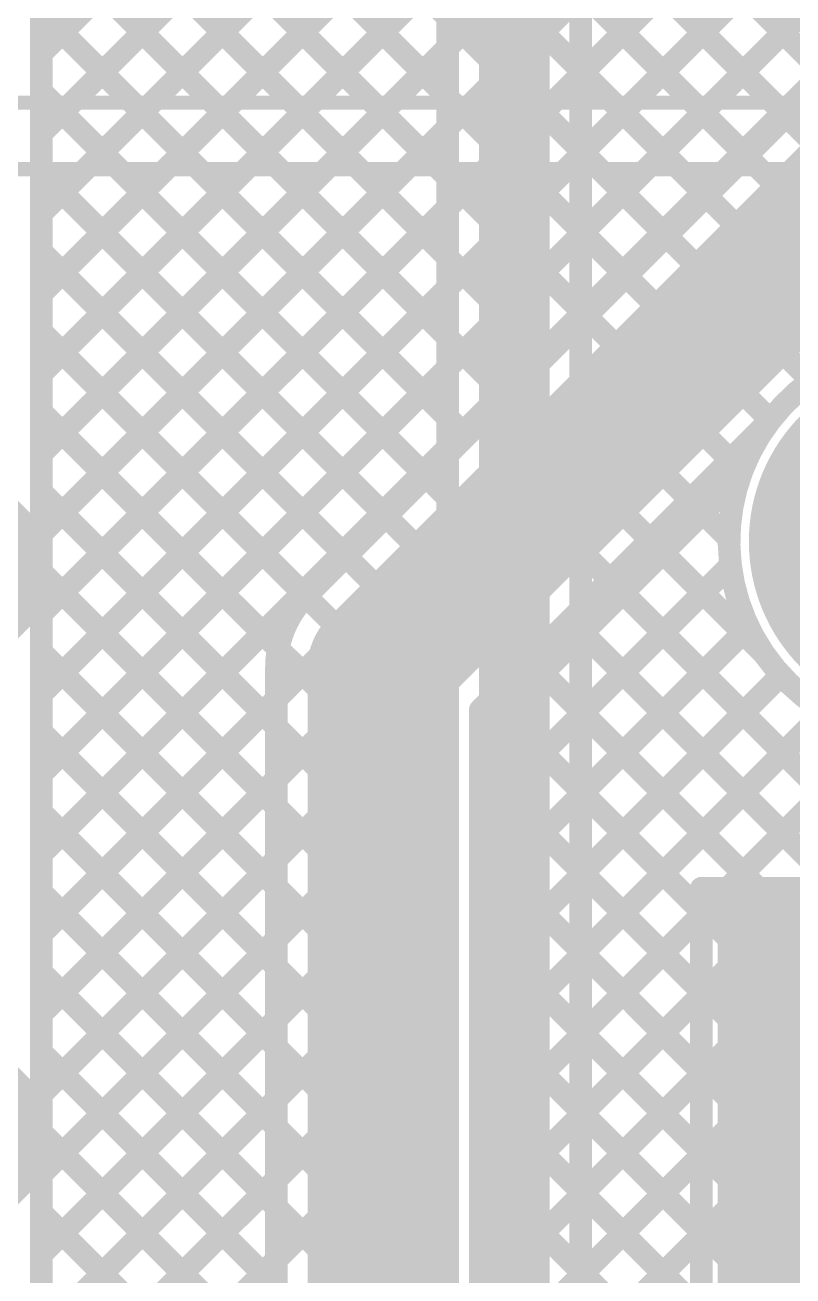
# Model space of a CAD drawing. Header units: millimetres. Extents: x 0 to 214, y 0 to 214.
# Drawn here: x 0.0482 to 0.3195, y 1.2172 to 1.6591 of the extents above; entities that cross this region are included whole.
import ezdxf

# ---------------------------------------------------------------- set-up
doc = ezdxf.new("R2010")
doc.units = ezdxf.units.MM
doc.header["$MEASUREMENT"] = 0
for name, color, linetype in [('BottomLayer', 5, 'Continuous'), ('BottomSolder', 6, 'Continuous'), ('MultiLayer', 9, 'Continuous'), ('TopLayer', 1, 'Continuous'), ('TopOverlay', 2, 'Continuous'), ('TopSolder', 216, 'Continuous')]:
    doc.layers.add(name, color=color, linetype=linetype)

# ---------------------------------------------------------------- blocks, each defined once
blk = doc.blocks.new('TBP01R1_508_02BE_97')
at = {"layer": 'TopOverlay', "const_width": 0.005}
blk.add_lwpolyline([(-0.2315, 0.3937), (-0.2315, -0.07874)], dxfattribs=at)
blk = doc.blocks.new('TBP01R1_508_02BE_98')
at = {"layer": 'BottomLayer'}
blk.add_hatch(color=5, dxfattribs=at).paths.add_polyline_path([(-0.15906, 0.05906), (-0.04094, 0.05906), (-0.04094, -0.05906), (-0.15906, -0.05906)])
h = blk.add_hatch(color=5, dxfattribs=at)
edge = h.paths.add_edge_path()
edge.add_arc((0.1, 0), 0.05906, 0, 360)
at = {"layer": 'BottomSolder'}
blk.add_hatch(color=6, dxfattribs=at).paths.add_polyline_path([(-0.16306, 0.06306), (-0.03694, 0.06306), (-0.03694, -0.06306), (-0.16306, -0.06306)])
h = blk.add_hatch(color=6, dxfattribs=at)
edge = h.paths.add_edge_path()
edge.add_arc((0.1, 0), 0.06306, 0, 360)
at = {"layer": 'MultiLayer'}
blk.add_hatch(color=9, dxfattribs=at).paths.add_polyline_path([(-0.15906, 0.05906), (-0.04094, 0.05906), (-0.04094, -0.05906), (-0.15906, -0.05906)])
h = blk.add_hatch(color=9, dxfattribs=at)
edge = h.paths.add_edge_path()
edge.add_arc((0.1, 0), 0.05906, 0, 360)
at = {"layer": 'TopLayer'}
blk.add_hatch(color=1, dxfattribs=at).paths.add_polyline_path([(-0.15906, 0.05906), (-0.04094, 0.05906), (-0.04094, -0.05906), (-0.15906, -0.05906)])
h = blk.add_hatch(color=1, dxfattribs=at)
edge = h.paths.add_edge_path()
edge.add_arc((0.1, 0), 0.05906, 0, 360)
at = {"layer": 'TopSolder'}
blk.add_hatch(color=216, dxfattribs=at).paths.add_polyline_path([(-0.16306, 0.06306), (-0.03694, 0.06306), (-0.03694, -0.06306), (-0.16306, -0.06306)])
h = blk.add_hatch(color=216, dxfattribs=at)
edge = h.paths.add_edge_path()
edge.add_arc((0.1, 0), 0.06306, 0, 360)
at = {"layer": 'TopOverlay'}
for points, const_width in [([(0.2315, 0.3937), (0.2315, -0.07874)], 0.005), ([(-0.145, 0.339), (-0.126, 0.32)], 0.01), ([(-0.075, 0.339), (-0.094, 0.32)], 0.01), ([(0.055, 0.339), (0.074, 0.32)], 0.01), ([(0.055, 0.339), (0.074, 0.32)], 0.01), ([(0.125, 0.339), (0.106, 0.32)], 0.01), ([(0.125, 0.339), (0.106, 0.32)], 0.01), ([(-0.126, 0.32), (-0.094, 0.32)], 0.01), ([(0.074, 0.32), (0.106, 0.32)], 0.01), ([(0.074, 0.32), (0.106, 0.32)], 0.01)]:
    blk.add_lwpolyline(points, dxfattribs=dict(at, const_width=const_width))
at = {"layer": 'TopOverlay', "const_width": 0.005}
for points in [[(-0.1285, 0.32, 1), (-0.1235, 0.32, 1)], [(-0.1285, 0.32, 1), (-0.1235, 0.32, 1)], [(-0.0965, 0.32, 1), (-0.0915, 0.32, 1)], [(-0.0965, 0.32, 1), (-0.0915, 0.32, 1)], [(0.0715, 0.32, 1), (0.0765, 0.32, 1)], [(0.0715, 0.32, 1), (0.0765, 0.32, 1)], [(0.0715, 0.32, 1), (0.0765, 0.32, 1)], [(0.0715, 0.32, 1), (0.0765, 0.32, 1)], [(0.1035, 0.32, 1), (0.1085, 0.32, 1)], [(0.1035, 0.32, 1), (0.1085, 0.32, 1)], [(0.1035, 0.32, 1), (0.1085, 0.32, 1)], [(0.1035, 0.32, 1), (0.1085, 0.32, 1)]]:
    blk.add_lwpolyline(points, format="xyb", close=True, dxfattribs=at)

msp = doc.modelspace()

# ---------------------------------------------------------------- hatches: boundary and pattern name
at = {"layer": 'TopLayer'}
msp.add_hatch(color=1, dxfattribs=at).paths.add_polyline_path([(0.29814, 1.20517), (0.75149, 1.20517), (0.75149, 1.34317), (0.29814, 1.34317)])

# ---------------------------------------------------------------- linework, layer by layer
at = {"layer": 'BottomLayer'}
for points, const_width in [([(0.05399, 4.07584), (0.05401, 0.14794)], 0.008), ([(0.221, 0.967), (0.221, 1.972)], 0.025), ([(0.1975, 0.967), (0.1975, 1.972)], 0.008), ([(0.2445, 0.97673), (0.2445, 1.96227)], 0.008), ([(0.2445, 1.50015), (0.64814, 1.90379)], 0.008), ([(0.2445, 1.47187), (0.58714, 1.81451)], 0.008), ([(0.054, 1.80529), (0.1975, 1.66179)], 0.008), ([(0.054, 1.64907), (0.1975, 1.79256)], 0.008), ([(0.054, 1.777), (0.1975, 1.6335)], 0.008), ([(0.054, 1.62078), (0.1975, 1.76428)], 0.008), ([(0.054, 1.74872), (0.1975, 1.60522)], 0.008), ([(0.054, 1.5925), (0.1975, 1.73599)], 0.008), ([(0.2445, 1.72793), (0.40589, 1.56654)], 0.008), ([(0.054, 1.72043), (0.1975, 1.57694)], 0.008), ([(0.054, 1.56421), (0.1975, 1.70771)], 0.008), ([(0.2445, 1.69964), (0.39175, 1.55239)], 0.008), ([(0.2445, 1.64157), (0.29688, 1.69396)], 0.008), ([(0.2445, 1.585), (0.35261, 1.69312)], 0.008), ([(0.2445, 1.61329), (0.32433, 1.69312)], 0.008), ([(0.2445, 1.55672), (0.3809, 1.69312)], 0.008), ([(0.2445, 1.52844), (0.40918, 1.69312)], 0.008), ([(0.054, 1.69215), (0.1975, 1.54865)], 0.008), ([(0.054, 1.53593), (0.1975, 1.67943)], 0.008), ([(0.2445, 1.67136), (0.36916, 1.54669)], 0.008), ([(0.054, 1.66387), (0.1975, 1.52037)], 0.008), ([(0.054, 1.50764), (0.1975, 1.65114)], 0.008), ([(0.2445, 1.64307), (0.34453, 1.54305)], 0.008), ([(0.054, 1.63558), (0.1975, 1.49208)], 0.008), ([(0.054, 1.47936), (0.1975, 1.62286)], 0.008), ([(0.2445, 1.61479), (0.32587, 1.53342)], 0.008), ([(0.054, 1.6073), (0.1975, 1.4638)], 0.008), ([(0.054, 1.45108), (0.1975, 1.59457)], 0.008), ([(0.2445, 1.5865), (0.3115, 1.5195)], 0.008), ([(0.054, 1.57901), (0.1975, 1.43551)], 0.008), ([(0.054, 1.42279), (0.1975, 1.56629)], 0.008), ([(0.2445, 1.55822), (0.30137, 1.50135)], 0.008), ([(0.054, 1.55073), (0.1975, 1.40723)], 0.008), ([(0.054, 1.39451), (0.1975, 1.538)], 0.008), ([(0.2445, 1.52994), (0.29689, 1.47755)], 0.008), ([(0.054, 1.52244), (0.1975, 1.37895)], 0.008), ([(0.054, 1.36622), (0.1975, 1.50972)], 0.008), ([(0.2445, 1.50165), (0.30931, 1.43684)], 0.008), ([(0.2445, 1.44358), (0.30086, 1.49995)], 0.008), ([(0.054, 1.49416), (0.1975, 1.35066)], 0.008), ([(0.054, 1.33794), (0.1975, 1.48144)], 0.008), ([(0.2445, 1.47337), (0.37114, 1.34673)], 0.008), ([(0.2445, 1.4153), (0.2974, 1.4682)], 0.008), ([(0.054, 1.46587), (0.1975, 1.32238)], 0.008), ([(0.054, 1.30965), (0.1975, 1.45315)], 0.008), ([(0.2445, 1.38701), (0.3038, 1.44632)], 0.008), ([(0.2445, 1.44508), (0.34285, 1.34673)], 0.008), ([(0.054, 1.43759), (0.1975, 1.29409)], 0.008), ([(0.2445, 1.35873), (0.31521, 1.42944)], 0.008), ([(0.054, 1.28137), (0.1975, 1.42487)], 0.008), ([(0.2445, 1.4168), (0.31457, 1.34673)], 0.008), ([(0.2445, 1.33045), (0.33075, 1.41669)], 0.008), ([(0.054, 1.40931), (0.1975, 1.26581)], 0.008), ([(0.2445, 1.30216), (0.35083, 1.40849)], 0.008), ([(0.31735, 1.34673), (0.37814, 1.40752)], 0.008), ([(0.054, 1.25309), (0.1975, 1.39658)], 0.008), ([(0.2445, 1.38851), (0.29688, 1.33613)], 0.008), ([(0.054, 1.38102), (0.1975, 1.23752)], 0.008), ([(0.054, 1.2248), (0.1975, 1.3683)], 0.008), ([(0.2445, 1.36023), (0.29688, 1.30784)], 0.008), ([(0.054, 1.35274), (0.1975, 1.20924)], 0.008), ([(0.29688, 1.34673), (0.431, 1.34673)], 0.008), ([(0.29688, 1.20662), (0.29688, 1.34673)], 0.008), ([(0.054, 1.19652), (0.1975, 1.34001)], 0.008), ([(0.2445, 1.33195), (0.29688, 1.27956)], 0.008), ([(0.2445, 1.27388), (0.29688, 1.32626)], 0.008), ([(0.054, 1.32445), (0.1975, 1.18096)], 0.008), ([(0.054, 1.16823), (0.1975, 1.31173)], 0.008), ([(0.2445, 1.30366), (0.29688, 1.25128)], 0.008), ([(0.054, 1.29617), (0.1975, 1.15267)], 0.008), ([(0.2445, 1.24559), (0.29688, 1.29798)], 0.008), ([(0.054, 1.13995), (0.1975, 1.28345)], 0.008), ([(0.2445, 1.27538), (0.29688, 1.22299)], 0.008), ([(0.2445, 1.21731), (0.29688, 1.26969)], 0.008), ([(0.054, 1.26788), (0.1975, 1.12439)], 0.008), ([(0.054, 1.11167), (0.1975, 1.25516)], 0.008), ([(0.2445, 1.24709), (0.51781, 0.97379)], 0.008), ([(0.054, 1.2396), (0.1975, 1.0961)], 0.008), ([(0.2445, 1.18902), (0.29688, 1.24141)], 0.008), ([(0.054, 1.08338), (0.1975, 1.22688)], 0.008), ([(0.2445, 1.21881), (0.54381, 0.9195)], 0.008)]:
    msp.add_lwpolyline(points, dxfattribs=dict(at, const_width=const_width))
at = {"layer": 'BottomLayer', "const_width": 0.004}
for points in [[(0.1955, 1.66179, 1), (0.1995, 1.66179, 1)], [(0.052, 1.64907, 1), (0.056, 1.64907, 1)], [(0.1955, 1.65114, 1), (0.1995, 1.65114, 1)], [(0.2425, 1.64307, 1), (0.2465, 1.64307, 1)], [(0.2425, 1.64157, 1), (0.2465, 1.64157, 1)], [(0.052, 1.63558, 1), (0.056, 1.63558, 1)], [(0.1955, 1.6335, 1), (0.1995, 1.6335, 1)], [(0.1955, 1.62286, 1), (0.1995, 1.62286, 1)], [(0.052, 1.62078, 1), (0.056, 1.62078, 1)], [(0.2425, 1.61479, 1), (0.2465, 1.61479, 1)], [(0.2425, 1.61329, 1), (0.2465, 1.61329, 1)], [(0.052, 1.6073, 1), (0.056, 1.6073, 1)], [(0.1955, 1.60522, 1), (0.1995, 1.60522, 1)], [(0.052, 1.5925, 1), (0.056, 1.5925, 1)], [(0.1955, 1.59457, 1), (0.1995, 1.59457, 1)], [(0.2425, 1.5865, 1), (0.2465, 1.5865, 1)], [(0.2425, 1.585, 1), (0.2465, 1.585, 1)], [(0.052, 1.57901, 1), (0.056, 1.57901, 1)], [(0.1955, 1.57694, 1), (0.1995, 1.57694, 1)], [(0.1955, 1.56629, 1), (0.1995, 1.56629, 1)], [(0.052, 1.56421, 1), (0.056, 1.56421, 1)], [(0.2425, 1.55822, 1), (0.2465, 1.55822, 1)], [(0.2425, 1.55672, 1), (0.2465, 1.55672, 1)], [(0.052, 1.55073, 1), (0.056, 1.55073, 1)], [(0.1955, 1.54865, 1), (0.1995, 1.54865, 1)], [(0.052, 1.53593, 1), (0.056, 1.53593, 1)], [(0.1955, 1.538, 1), (0.1995, 1.538, 1)], [(0.2425, 1.52994, 1), (0.2465, 1.52994, 1)], [(0.2425, 1.52844, 1), (0.2465, 1.52844, 1)], [(0.052, 1.52244, 1), (0.056, 1.52244, 1)], [(0.1955, 1.52037, 1), (0.1995, 1.52037, 1)], [(0.3095, 1.5195, 1), (0.3135, 1.5195, 1)], [(0.052, 1.50764, 1), (0.056, 1.50764, 1)], [(0.1955, 1.50972, 1), (0.1995, 1.50972, 1)], [(0.2425, 1.50165, 1), (0.2465, 1.50165, 1)], [(0.2425, 1.50015, 1), (0.2465, 1.50015, 1)], [(0.29886, 1.49995, 1), (0.30286, 1.49995, 1)], [(0.29937, 1.50135, 1), (0.30337, 1.50135, 1)], [(0.052, 1.49416, 1), (0.056, 1.49416, 1)], [(0.1955, 1.49208, 1), (0.1995, 1.49208, 1)], [(0.1955, 1.48144, 1), (0.1995, 1.48144, 1)], [(0.052, 1.47936, 1), (0.056, 1.47936, 1)], [(0.29489, 1.47755, 1), (0.29889, 1.47755, 1)], [(0.2425, 1.47337, 1), (0.2465, 1.47337, 1)], [(0.2425, 1.47187, 1), (0.2465, 1.47187, 1)], [(0.2954, 1.4682, 1), (0.2994, 1.4682, 1)], [(0.052, 1.46587, 1), (0.056, 1.46587, 1)], [(0.1955, 1.4638, 1), (0.1995, 1.4638, 1)], [(0.052, 1.45108, 1), (0.056, 1.45108, 1)], [(0.1955, 1.45315, 1), (0.1995, 1.45315, 1)], [(0.3018, 1.44632, 1), (0.3058, 1.44632, 1)], [(0.2425, 1.44508, 1), (0.2465, 1.44508, 1)], [(0.2425, 1.44358, 1), (0.2465, 1.44358, 1)], [(0.052, 1.43759, 1), (0.056, 1.43759, 1)], [(0.30731, 1.43684, 1), (0.31131, 1.43684, 1)], [(0.1955, 1.43551, 1), (0.1995, 1.43551, 1)], [(0.31321, 1.42944, 1), (0.31721, 1.42944, 1)], [(0.1955, 1.42487, 1), (0.1995, 1.42487, 1)], [(0.052, 1.42279, 1), (0.056, 1.42279, 1)], [(0.2425, 1.4168, 1), (0.2465, 1.4168, 1)], [(0.2425, 1.4153, 1), (0.2465, 1.4153, 1)], [(0.052, 1.40931, 1), (0.056, 1.40931, 1)], [(0.1955, 1.40723, 1), (0.1995, 1.40723, 1)], [(0.052, 1.39451, 1), (0.056, 1.39451, 1)], [(0.1955, 1.39658, 1), (0.1995, 1.39658, 1)], [(0.2425, 1.38851, 1), (0.2465, 1.38851, 1)], [(0.2425, 1.38701, 1), (0.2465, 1.38701, 1)], [(0.052, 1.38102, 1), (0.056, 1.38102, 1)], [(0.1955, 1.37895, 1), (0.1995, 1.37895, 1)], [(0.052, 1.36622, 1), (0.056, 1.36622, 1)], [(0.1955, 1.3683, 1), (0.1995, 1.3683, 1)], [(0.2425, 1.36023, 1), (0.2465, 1.36023, 1)], [(0.2425, 1.35873, 1), (0.2465, 1.35873, 1)], [(0.052, 1.35274, 1), (0.056, 1.35274, 1)], [(0.1955, 1.35066, 1), (0.1995, 1.35066, 1)], [(0.29488, 1.34673, 1), (0.29888, 1.34673, 1)], [(0.29488, 1.34673, 1), (0.29888, 1.34673, 1)], [(0.31257, 1.34673, 1), (0.31657, 1.34673, 1)], [(0.31535, 1.34673, 1), (0.31935, 1.34673, 1)], [(0.1955, 1.34001, 1), (0.1995, 1.34001, 1)], [(0.052, 1.33794, 1), (0.056, 1.33794, 1)], [(0.29488, 1.33613, 1), (0.29888, 1.33613, 1)], [(0.2425, 1.33195, 1), (0.2465, 1.33195, 1)], [(0.2425, 1.33045, 1), (0.2465, 1.33045, 1)], [(0.29488, 1.32626, 1), (0.29888, 1.32626, 1)], [(0.052, 1.32445, 1), (0.056, 1.32445, 1)], [(0.1955, 1.32238, 1), (0.1995, 1.32238, 1)], [(0.052, 1.30965, 1), (0.056, 1.30965, 1)], [(0.1955, 1.31173, 1), (0.1995, 1.31173, 1)], [(0.29488, 1.30784, 1), (0.29888, 1.30784, 1)], [(0.2425, 1.30366, 1), (0.2465, 1.30366, 1)], [(0.2425, 1.30216, 1), (0.2465, 1.30216, 1)], [(0.052, 1.29617, 1), (0.056, 1.29617, 1)], [(0.29488, 1.29798, 1), (0.29888, 1.29798, 1)], [(0.1955, 1.29409, 1), (0.1995, 1.29409, 1)], [(0.1955, 1.28345, 1), (0.1995, 1.28345, 1)], [(0.052, 1.28137, 1), (0.056, 1.28137, 1)], [(0.29488, 1.27956, 1), (0.29888, 1.27956, 1)], [(0.2425, 1.27538, 1), (0.2465, 1.27538, 1)], [(0.2425, 1.27388, 1), (0.2465, 1.27388, 1)], [(0.29488, 1.26969, 1), (0.29888, 1.26969, 1)], [(0.052, 1.26788, 1), (0.056, 1.26788, 1)], [(0.1955, 1.26581, 1), (0.1995, 1.26581, 1)], [(0.052, 1.25309, 1), (0.056, 1.25309, 1)], [(0.1955, 1.25516, 1), (0.1995, 1.25516, 1)], [(0.29488, 1.25128, 1), (0.29888, 1.25128, 1)], [(0.2425, 1.24709, 1), (0.2465, 1.24709, 1)], [(0.2425, 1.24559, 1), (0.2465, 1.24559, 1)], [(0.052, 1.2396, 1), (0.056, 1.2396, 1)], [(0.29488, 1.24141, 1), (0.29888, 1.24141, 1)], [(0.1955, 1.23752, 1), (0.1995, 1.23752, 1)], [(0.052, 1.2248, 1), (0.056, 1.2248, 1)], [(0.1955, 1.22688, 1), (0.1995, 1.22688, 1)], [(0.29488, 1.22299, 1), (0.29888, 1.22299, 1)], [(0.2425, 1.21881, 1), (0.2465, 1.21881, 1)], [(0.2425, 1.21731, 1), (0.2465, 1.21731, 1)]]:
    msp.add_lwpolyline(points, format="xyb", close=True, dxfattribs=at)
at = {"layer": 'BottomLayer', "const_width": 0.008}
msp.add_lwpolyline([(0.431, 1.44832, -2.149443), (0.38398, 1.54462)], format="xyb", dxfattribs=at)
at = {"layer": 'TopLayer'}
for points, const_width in [([(0.05399, 4.07584), (0.05401, 0.14794)], 0.008), ([(0.054, 1.89014), (0.31711, 1.62703)], 0.008), ([(0.054, 1.86186), (0.30297, 1.61288)], 0.008), ([(0.054, 1.64907), (0.24207, 1.83713)], 0.008), ([(0.054, 1.83357), (0.28883, 1.59874)], 0.008), ([(0.054, 1.62078), (0.25621, 1.82299)], 0.008), ([(0.054, 1.5925), (0.27035, 1.80885)], 0.008), ([(0.054, 1.80529), (0.27469, 1.5846)], 0.008), ([(0.054, 1.56421), (0.2845, 1.79471)], 0.008), ([(0.054, 1.777), (0.26055, 1.57046)], 0.008), ([(0.054, 1.53593), (0.28714, 1.76907)], 0.008), ([(0.054, 1.74872), (0.2464, 1.55632)], 0.008), ([(0.054, 1.50764), (0.28714, 1.74078)], 0.008), ([(0.054, 1.72043), (0.23226, 1.54217)], 0.008), ([(0.054, 1.47936), (0.28714, 1.7125)], 0.008), ([(0.054, 1.69215), (0.21812, 1.52803)], 0.008), ([(0.054, 1.45108), (0.28714, 1.68421)], 0.008), ([(0.054, 1.36622), (0.36845, 1.68067)], 0.008), ([(0.054, 1.42279), (0.31188, 1.68067)], 0.008), ([(0.054, 1.39451), (0.34017, 1.68067)], 0.008), ([(0.29175, 1.68067), (0.33126, 1.64117)], 0.008), ([(0.054, 1.66387), (0.20398, 1.51389)], 0.008), ([(0.14759, 1.4575), (0.3485, 1.65841)], 0.008), ([(0.173, 1.432), (0.374, 1.633)], 0.05), ([(0.054, 1.63558), (0.18984, 1.49975)], 0.008), ([(0.054, 1.6073), (0.17569, 1.4856)], 0.008), ([(0.054, 1.57901), (0.16155, 1.47146)], 0.008), ([(0.054, 1.55073), (0.14741, 1.45732)], 0.008), ([(0.054, 1.52244), (0.13765, 1.4388)], 0.008), ([(0.209, 1.41709), (0.31181, 1.5199)], 0.008), ([(0.29732, 1.5054), (0.30137, 1.50135)], 0.008), ([(0.209, 1.40808), (0.30086, 1.49995)], 0.008), ([(0.054, 1.49416), (0.137, 1.41116)], 0.008), ([(0.28317, 1.49126), (0.29689, 1.47755)], 0.008), ([(0.26903, 1.47712), (0.30931, 1.43684)], 0.008), ([(0.209, 1.3798), (0.2974, 1.4682)], 0.008), ([(0.054, 1.46587), (0.137, 1.38288)], 0.008), ([(0.25489, 1.46298), (0.36369, 1.35417)], 0.008), ([(0.173, 1.18356), (0.173, 1.432)], 0.05), ([(0.209, 1.35151), (0.3038, 1.44632)], 0.008), ([(0.24075, 1.44884), (0.33541, 1.35417)], 0.008), ([(0.054, 1.43759), (0.137, 1.35459)], 0.008), ([(0.2266, 1.43469), (0.30713, 1.35417)], 0.008), ([(0.137, 1.18356), (0.137, 1.432)], 0.008), ([(0.209, 1.32323), (0.31521, 1.42944)], 0.008), ([(0.054, 1.33794), (0.137, 1.42094)], 0.008), ([(0.21246, 1.42055), (0.28714, 1.34587)], 0.008), ([(0.209, 1.19847), (0.209, 1.41709)], 0.008), ([(0.209, 1.29495), (0.33075, 1.41669)], 0.008), ([(0.054, 1.40931), (0.137, 1.32631)], 0.008), ([(0.29651, 1.35417), (0.35083, 1.40849)], 0.008), ([(0.054, 1.30965), (0.137, 1.39265)], 0.008), ([(0.209, 1.39573), (0.28714, 1.31759)], 0.008), ([(0.054, 1.38102), (0.137, 1.29802)], 0.008), ([(0.209, 1.36745), (0.28714, 1.2893)], 0.008), ([(0.054, 1.28137), (0.137, 1.36437)], 0.008), ([(0.054, 1.35274), (0.137, 1.26974)], 0.008), ([(0.28714, 1.35417), (0.76249, 1.35417)], 0.008), ([(0.28714, 1.19417), (0.28714, 1.35417)], 0.008), ([(0.209, 1.26666), (0.28714, 1.3448)], 0.008), ([(0.054, 1.25309), (0.137, 1.33608)], 0.008), ([(0.209, 1.33916), (0.28714, 1.26102)], 0.008), ([(0.054, 1.32445), (0.137, 1.24146)], 0.008), ([(0.209, 1.23838), (0.28714, 1.31652)], 0.008), ([(0.209, 1.31088), (0.28714, 1.23274)], 0.008), ([(0.054, 1.2248), (0.137, 1.3078)], 0.008), ([(0.054, 1.29617), (0.137, 1.21317)], 0.008), ([(0.209, 1.21009), (0.28714, 1.28823)], 0.008), ([(0.209, 1.28259), (0.28714, 1.20445)], 0.008), ([(0.054, 1.19652), (0.137, 1.27951)], 0.008), ([(0.054, 1.26788), (0.137, 1.18489)], 0.008), ([(0.21733, 1.19014), (0.28714, 1.25995)], 0.008), ([(0.054, 1.16823), (0.137, 1.25123)], 0.008), ([(0.209, 1.25431), (0.59619, 0.86712)], 0.008), ([(0.054, 1.2396), (0.29721, 0.99639)], 0.008), ([(0.23147, 1.176), (0.28714, 1.23167)], 0.008), ([(0.209, 1.22602), (0.37593, 1.0591)], 0.008), ([(0.054, 1.13995), (0.137, 1.22295)], 0.008)]:
    msp.add_lwpolyline(points, dxfattribs=dict(at, const_width=const_width))
for points, const_width in [([(0.052, 1.64907, 1), (0.056, 1.64907, 1)], 0.004), ([(0.052, 1.63558, 1), (0.056, 1.63558, 1)], 0.004), ([(0.31511, 1.62703, 1), (0.31911, 1.62703, 1)], 0.004), ([(0.052, 1.62078, 1), (0.056, 1.62078, 1)], 0.004), ([(0.30097, 1.61288, 1), (0.30497, 1.61288, 1)], 0.004), ([(0.052, 1.6073, 1), (0.056, 1.6073, 1)], 0.004), ([(0.28683, 1.59874, 1), (0.29083, 1.59874, 1)], 0.004), ([(0.052, 1.5925, 1), (0.056, 1.5925, 1)], 0.004), ([(0.27269, 1.5846, 1), (0.27669, 1.5846, 1)], 0.004), ([(0.052, 1.57901, 1), (0.056, 1.57901, 1)], 0.004), ([(0.25855, 1.57046, 1), (0.26255, 1.57046, 1)], 0.004), ([(0.052, 1.56421, 1), (0.056, 1.56421, 1)], 0.004), ([(0.2444, 1.55632, 1), (0.2484, 1.55632, 1)], 0.004), ([(0.052, 1.55073, 1), (0.056, 1.55073, 1)], 0.004), ([(0.23026, 1.54217, 1), (0.23426, 1.54217, 1)], 0.004), ([(0.052, 1.53593, 1), (0.056, 1.53593, 1)], 0.004), ([(0.21612, 1.52803, 1), (0.22012, 1.52803, 1)], 0.004), ([(0.052, 1.52244, 1), (0.056, 1.52244, 1)], 0.004), ([(0.30981, 1.5199, 1), (0.31381, 1.5199, 1)], 0.004), ([(0.30981, 1.5199, 1), (0.31381, 1.5199, 1)], 0.004), ([(0.20198, 1.51389, 1), (0.20598, 1.51389, 1)], 0.004), ([(0.052, 1.50764, 1), (0.056, 1.50764, 1)], 0.004), ([(0.29532, 1.5054, 1), (0.29932, 1.5054, 1)], 0.004), ([(0.18784, 1.49975, 1), (0.19184, 1.49975, 1)], 0.004), ([(0.29886, 1.49995, 1), (0.30286, 1.49995, 1)], 0.004), ([(0.29937, 1.50135, 1), (0.30337, 1.50135, 1)], 0.004), ([(0.052, 1.49416, 1), (0.056, 1.49416, 1)], 0.004), ([(0.28117, 1.49126, 1), (0.28517, 1.49126, 1)], 0.004), ([(0.17369, 1.4856, 1), (0.17769, 1.4856, 1)], 0.004), ([(0.052, 1.47936, 1), (0.056, 1.47936, 1)], 0.004), ([(0.26703, 1.47712, 1), (0.27103, 1.47712, 1)], 0.004), ([(0.29489, 1.47755, 1), (0.29889, 1.47755, 1)], 0.004), ([(0.15955, 1.47146, 1), (0.16355, 1.47146, 1)], 0.004), ([(0.2954, 1.4682, 1), (0.2994, 1.4682, 1)], 0.004), ([(0.052, 1.46587, 1), (0.056, 1.46587, 1)], 0.004), ([(0.25289, 1.46298, 1), (0.25689, 1.46298, 1)], 0.004), ([(0.14541, 1.45732, 1), (0.14941, 1.45732, 1)], 0.004), ([(0.14554, 1.45746, 1), (0.14954, 1.45746, 1)], 0.004), ([(0.14559, 1.4575, 1), (0.14959, 1.4575, 1)], 0.004), ([(0.14559, 1.4575, 1), (0.14959, 1.4575, 1)], 0.004), ([(0.052, 1.45108, 1), (0.056, 1.45108, 1)], 0.004), ([(0.1605, 1.432, 1), (0.1855, 1.432, 1)], 0.025), ([(0.1605, 1.432, 1), (0.1855, 1.432, 1)], 0.025), ([(0.23875, 1.44884, 1), (0.24275, 1.44884, 1)], 0.004), ([(0.3018, 1.44632, 1), (0.3058, 1.44632, 1)], 0.004), ([(0.052, 1.43759, 1), (0.056, 1.43759, 1)], 0.004), ([(0.13565, 1.4388, 1), (0.13965, 1.4388, 1)], 0.004), ([(0.30731, 1.43684, 1), (0.31131, 1.43684, 1)], 0.004), ([(0.2246, 1.43469, 1), (0.2286, 1.43469, 1)], 0.004), ([(0.135, 1.432, 1), (0.139, 1.432, 1)], 0.004), ([(0.135, 1.432, 1), (0.139, 1.432, 1)], 0.004), ([(0.135, 1.432, 1), (0.139, 1.432, 1)], 0.004), ([(0.31321, 1.42944, 1), (0.31721, 1.42944, 1)], 0.004), ([(0.052, 1.42279, 1), (0.056, 1.42279, 1)], 0.004), ([(0.135, 1.42094, 1), (0.139, 1.42094, 1)], 0.004), ([(0.21046, 1.42055, 1), (0.21446, 1.42055, 1)], 0.004), ([(0.207, 1.41709, 1), (0.211, 1.41709, 1)], 0.004), ([(0.207, 1.41709, 1), (0.211, 1.41709, 1)], 0.004), ([(0.135, 1.41116, 1), (0.139, 1.41116, 1)], 0.004), ([(0.052, 1.40931, 1), (0.056, 1.40931, 1)], 0.004), ([(0.207, 1.40808, 1), (0.211, 1.40808, 1)], 0.004), ([(0.052, 1.39451, 1), (0.056, 1.39451, 1)], 0.004), ([(0.135, 1.39265, 1), (0.139, 1.39265, 1)], 0.004), ([(0.207, 1.39573, 1), (0.211, 1.39573, 1)], 0.004), ([(0.052, 1.38102, 1), (0.056, 1.38102, 1)], 0.004), ([(0.135, 1.38288, 1), (0.139, 1.38288, 1)], 0.004), ([(0.207, 1.3798, 1), (0.211, 1.3798, 1)], 0.004), ([(0.052, 1.36622, 1), (0.056, 1.36622, 1)], 0.004), ([(0.207, 1.36745, 1), (0.211, 1.36745, 1)], 0.004), ([(0.135, 1.36437, 1), (0.139, 1.36437, 1)], 0.004), ([(0.052, 1.35274, 1), (0.056, 1.35274, 1)], 0.004), ([(0.135, 1.35459, 1), (0.139, 1.35459, 1)], 0.004), ([(0.28514, 1.35417, 1), (0.28914, 1.35417, 1)], 0.004), ([(0.28514, 1.35417, 1), (0.28914, 1.35417, 1)], 0.004), ([(0.29451, 1.35417, 1), (0.29851, 1.35417, 1)], 0.004), ([(0.30513, 1.35417, 1), (0.30913, 1.35417, 1)], 0.004), ([(0.207, 1.35151, 1), (0.211, 1.35151, 1)], 0.004), ([(0.28514, 1.34587, 1), (0.28914, 1.34587, 1)], 0.004), ([(0.28514, 1.3448, 1), (0.28914, 1.3448, 1)], 0.004), ([(0.052, 1.33794, 1), (0.056, 1.33794, 1)], 0.004), ([(0.135, 1.33608, 1), (0.139, 1.33608, 1)], 0.004), ([(0.207, 1.33916, 1), (0.211, 1.33916, 1)], 0.004), ([(0.135, 1.32631, 1), (0.139, 1.32631, 1)], 0.004), ([(0.052, 1.32445, 1), (0.056, 1.32445, 1)], 0.004), ([(0.207, 1.32323, 1), (0.211, 1.32323, 1)], 0.004), ([(0.28514, 1.31759, 1), (0.28914, 1.31759, 1)], 0.004), ([(0.28514, 1.31652, 1), (0.28914, 1.31652, 1)], 0.004), ([(0.052, 1.30965, 1), (0.056, 1.30965, 1)], 0.004), ([(0.207, 1.31088, 1), (0.211, 1.31088, 1)], 0.004), ([(0.135, 1.3078, 1), (0.139, 1.3078, 1)], 0.004), ([(0.052, 1.29617, 1), (0.056, 1.29617, 1)], 0.004), ([(0.135, 1.29802, 1), (0.139, 1.29802, 1)], 0.004), ([(0.207, 1.29495, 1), (0.211, 1.29495, 1)], 0.004), ([(0.28514, 1.2893, 1), (0.28914, 1.2893, 1)], 0.004), ([(0.28514, 1.28823, 1), (0.28914, 1.28823, 1)], 0.004), ([(0.207, 1.28259, 1), (0.211, 1.28259, 1)], 0.004), ([(0.052, 1.28137, 1), (0.056, 1.28137, 1)], 0.004), ([(0.135, 1.27951, 1), (0.139, 1.27951, 1)], 0.004), ([(0.135, 1.26974, 1), (0.139, 1.26974, 1)], 0.004), ([(0.052, 1.26788, 1), (0.056, 1.26788, 1)], 0.004), ([(0.207, 1.26666, 1), (0.211, 1.26666, 1)], 0.004), ([(0.28514, 1.26102, 1), (0.28914, 1.26102, 1)], 0.004), ([(0.28514, 1.25995, 1), (0.28914, 1.25995, 1)], 0.004), ([(0.052, 1.25309, 1), (0.056, 1.25309, 1)], 0.004), ([(0.135, 1.25123, 1), (0.139, 1.25123, 1)], 0.004), ([(0.207, 1.25431, 1), (0.211, 1.25431, 1)], 0.004), ([(0.052, 1.2396, 1), (0.056, 1.2396, 1)], 0.004), ([(0.135, 1.24146, 1), (0.139, 1.24146, 1)], 0.004), ([(0.207, 1.23838, 1), (0.211, 1.23838, 1)], 0.004), ([(0.28514, 1.23274, 1), (0.28914, 1.23274, 1)], 0.004), ([(0.28514, 1.23167, 1), (0.28914, 1.23167, 1)], 0.004), ([(0.052, 1.2248, 1), (0.056, 1.2248, 1)], 0.004), ([(0.207, 1.22602, 1), (0.211, 1.22602, 1)], 0.004), ([(0.135, 1.22295, 1), (0.139, 1.22295, 1)], 0.004)]:
    msp.add_lwpolyline(points, format="xyb", close=True, dxfattribs=dict(at, const_width=const_width))
at = {"layer": 'TopLayer', "const_width": 0.008}
for points in [[(0.43699, 1.47667, -1.40326), (0.31181, 1.5199)], [(0.137, 1.432, -0.199396), (0.14759, 1.4575)], [(0.137, 1.432, -0.198912), (0.14754, 1.45746)]]:
    msp.add_lwpolyline(points, format="xyb", dxfattribs=at)

# ---------------------------------------------------------------- block references
at = {"rotation": 90}
for name, p in [('TBP01R1_508_02BE_97', (0.36694, 1.86317)), ('TBP01R1_508_02BE_98', (0.36694, 1.37667))]:
    msp.add_blockref(name, p, dxfattribs=at)

doc.saveas('drawing.dxf')
